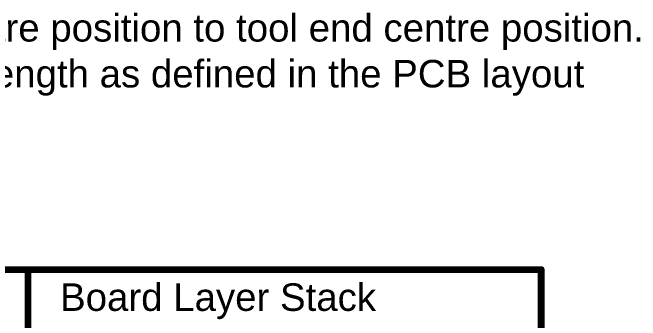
# Model space of a CAD drawing. Header units: inches. Extents: x -3 to 5437, y -3 to 5435.
# Drawn here: x 318.85 to 353.65, y 37.78 to 54.82 of the extents above; entities that cross this region are included whole.
import ezdxf

# ---------------------------------------------------------------- set-up
doc = ezdxf.new("R2010")
doc.units = ezdxf.units.IN
doc.layers.add('Drill Drawing', color=1, linetype='Continuous')
doc.layers.add('Fabrication', color=76, linetype='Continuous')
doc.styles.add('Arial', font='', dxfattribs={"height": 0.2})
doc.styles.get('Arial').set_extended_font_data('Arial')

msp = doc.modelspace()

# ---------------------------------------------------------------- linework, layer by layer
at = {"layer": 'Fabrication'}
for points in [[(232.861, 40.589, 0.381, 0.381, 0), (348.146, 40.589, 0.381, 0.381, 0)], [(319.706, 4.013, 0.381, 0.381, 0), (319.706, 40.589, 0.381, 0.381, 0)], [(348.146, 4.013, 0.381, 0.381, 0), (348.146, 40.589, 0.381, 0.381, 0)]]:
    msp.add_lwpolyline(points, format="xyseb", dxfattribs=at)
for points in [[(319.611, 40.589, 0.191, 0.191, 1), (319.802, 40.589, 0.191, 0.191, 1)], [(348.051, 40.589, 0.191, 0.191, 1), (348.241, 40.589, 0.191, 0.191, 1)], [(348.051, 40.589, 0.191, 0.191, 1), (348.241, 40.589, 0.191, 0.191, 1)]]:
    msp.add_lwpolyline(points, format="xyseb", close=True, dxfattribs=at)

# ---------------------------------------------------------------- texts
at = {"layer": 'Drill Drawing', "style": 'Arial'}
for s, p in [('= Calculated from tool start centre position to tool end centre position.', (288.348, 53.213)), (' = Routed Path Length + Tool Size = Slot length as defined in the PCB layout', (277.938, 50.674))]:
    msp.add_text(s, height=1.524, dxfattribs=at).set_placement(p)
at = {"layer": 'Fabrication', "style": 'Arial'}
msp.add_text('Board Layer Stack', height=1.524, dxfattribs=at).set_placement((321.484, 38.303))

doc.saveas('drawing.dxf')
